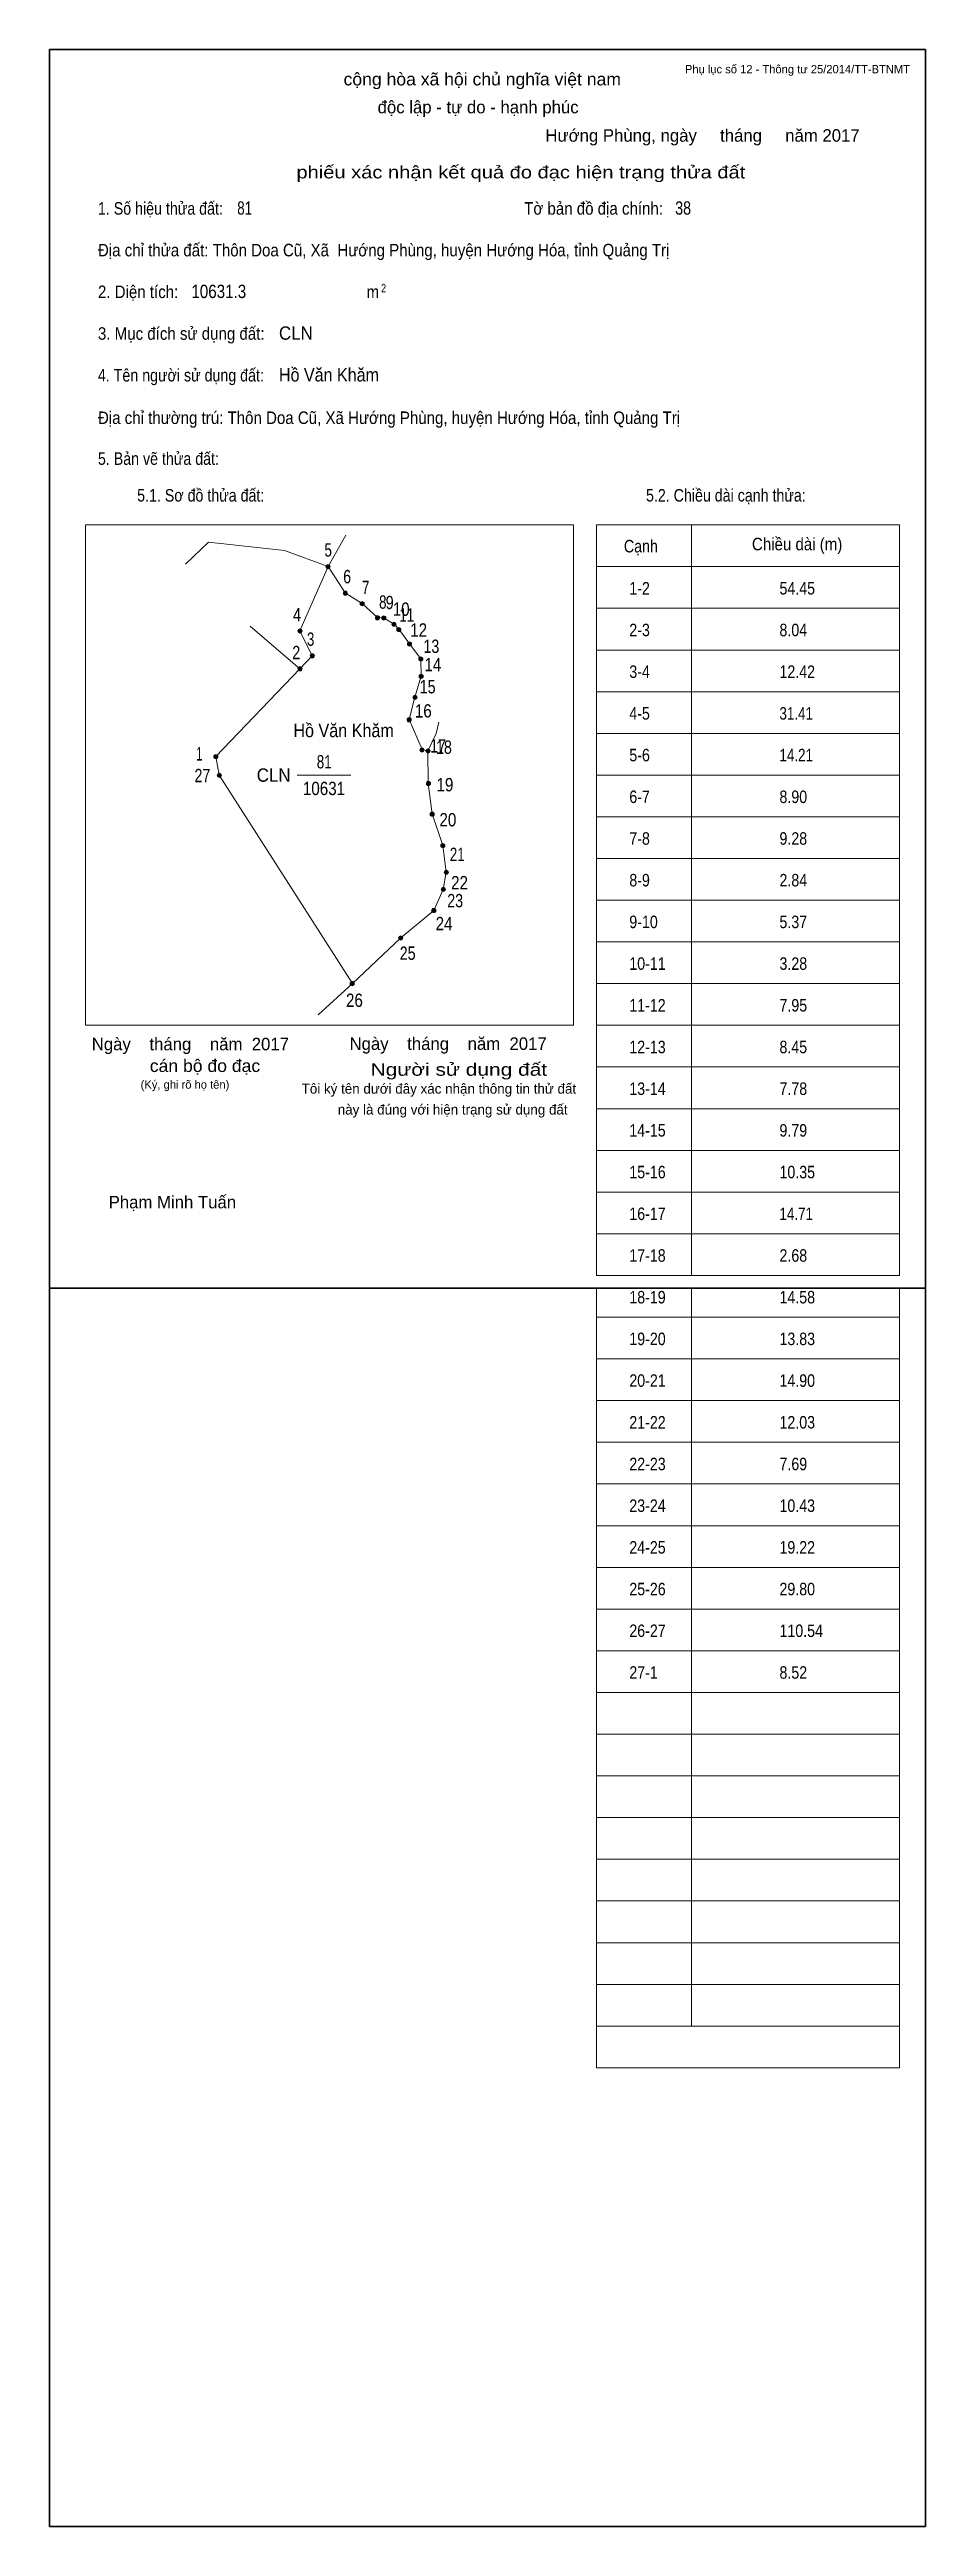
# Model space of a CAD drawing. Header units: centimetres. Extents: x 0 to 21, y -29.7 to 29.7.
import ezdxf
from ezdxf.enums import TextEntityAlignment as Align

# ---------------------------------------------------------------- set-up
doc = ezdxf.new("R2010")
doc.units = ezdxf.units.CM
doc.header["$LTSCALE"] = 0.12
for name, color, linetype in [('2', 7, 'Continuous'), ('30', 7, 'Continuous'), ('34', 7, 'Continuous')]:
    doc.layers.add(name, color=color, linetype=linetype)
for name, color, linetype, lineweight in [('32', 7, 'Continuous', 13), ('33', 7, 'Continuous', 13), ('6', 7, 'Continuous', 13), ('63', 7, 'Continuous', 13)]:
    doc.layers.add(name, color=color, linetype=linetype, lineweight=lineweight)

msp = doc.modelspace()

# ---------------------------------------------------------------- hatches: boundary and pattern name
at = {"layer": '32'}
for points in [[(6.7245, 17.3003, 1), (6.6245, 17.3003, 1)], [(7.1407, 16.6627, 1), (7.0407, 16.6627, 1)], [(7.5452, 16.4098, 1), (7.4452, 16.4098, 1)], [(7.9112, 16.0734, 1), (7.8112, 16.0734, 1)], [(8.0633, 16.068, 1), (7.9633, 16.068, 1)], [(6.0537, 15.7567, 1), (5.9537, 15.7567, 1)], [(8.3076, 15.9164, 1), (8.2076, 15.9164, 1)], [(8.426, 15.7867, 1), (8.326, 15.7867, 1)], [(8.6784, 15.4439, 1), (8.5784, 15.4439, 1)], [(6.0531, 14.8502, 1), (5.9531, 14.8502, 1)], [(6.351, 15.1615, 1), (6.251, 15.1615, 1)], [(8.9532, 15.0838, 1), (8.8532, 15.0838, 1)], [(8.9591, 14.667, 1), (8.8591, 14.667, 1)], [(8.6703, 13.6271, 1), (8.5703, 13.6271, 1)], [(8.8123, 14.1634, 1), (8.7123, 14.1634, 1)], [(4.036, 12.7425, 1), (3.936, 12.7425, 1)], [(8.98, 12.9022, 1), (8.88, 12.9022, 1)], [(9.122, 12.8792, 1), (9.022, 12.8792, 1)], [(4.1217, 12.2941, 1), (4.0217, 12.2941, 1)], [(9.1338, 12.098, 1), (9.0338, 12.098, 1)], [(9.2238, 11.3624, 1), (9.1238, 11.3624, 1)], [(9.4804, 10.6065, 1), (9.3804, 10.6065, 1)], [(9.4901, 9.5617, 1), (9.3901, 9.5617, 1)], [(9.564, 9.9673, 1), (9.464, 9.9673, 1)], [(9.2613, 9.0517, 1), (9.1613, 9.0517, 1)], [(8.4694, 8.3938, 1), (8.3694, 8.3938, 1)], [(7.3058, 7.3003, 1), (7.2058, 7.3003, 1)]]:
    msp.add_hatch(color=256, dxfattribs=at).paths.add_polyline_path(points)

# ---------------------------------------------------------------- linework, layer by layer
for centre in [(6.6745, 17.3003), (7.0907, 16.6627), (7.4952, 16.4098), (7.8612, 16.0734), (8.0133, 16.068), (6.0037, 15.7567), (8.2576, 15.9164), (8.376, 15.7867), (8.6284, 15.4439), (6.0031, 14.8502), (6.301, 15.1615), (8.9032, 15.0838), (8.9091, 14.667), (8.6203, 13.6271), (8.7623, 14.1634), (3.986, 12.7425), (8.93, 12.9022), (9.072, 12.8792), (4.0717, 12.2941), (9.0838, 12.098), (9.1738, 11.3624), (9.4304, 10.6065), (9.4401, 9.5617), (9.514, 9.9673), (9.2113, 9.0517), (8.4194, 8.3938), (7.2558, 7.3003)]:
    msp.add_circle(centre, 0.05, dxfattribs=at)
at = {"layer": '33'}
msp.add_line((5.94, 12.3), (7.22, 12.3), dxfattribs=at)
at = {"layer": '6'}
for p, q in [((6.68, 17.3), (7.1, 18.05)), ((7.5, 16.41), (7.86, 16.08)), ((8.38, 15.79), (8.63, 15.45)), ((8.63, 15.45), (8.9, 15.09)), ((6, 14.85), (6.3, 15.16)), ((8.9, 15.09), (8.91, 14.67)), ((8.76, 14.17), (8.91, 14.67)), ((8.62, 13.63), (8.76, 14.17)), ((7.26, 7.3), (6.44, 6.55))]:
    msp.add_line(p, q, dxfattribs=at)
for points in [[(6.68, 17.3), (5.63, 17.69), (3.81, 17.89), (3.26, 17.36)], [(6.68, 17.3), (6, 15.76), (6.3, 15.16)], [(6.68, 17.3), (7.09, 16.67), (7.5, 16.41)], [(8.38, 15.79), (8.26, 15.92), (8.01, 16.07), (7.86, 16.08)], [(3.99, 12.75), (6, 14.85), (4.81, 15.87)], [(9.07, 12.88), (8.93, 12.91), (8.62, 13.63)], [(9.33, 13.57), (9.27, 13.3), (9.07, 12.88)], [(7.26, 7.3), (4.07, 12.3), (3.99, 12.75)], [(7.26, 7.3), (8.42, 8.4), (9.21, 9.05), (9.44, 9.56), (9.51, 9.97), (9.43, 10.61), (9.17, 11.37), (9.08, 12.1), (9.07, 12.88)]]:
    msp.add_lwpolyline(points, dxfattribs=at)
at = {"layer": '63'}
for p, q in [((0.86, 18.3), (12.56, 18.3)), ((0.86, 6.3), (0.86, 18.3)), ((12.56, 6.3), (12.56, 18.3)), ((13.11, 18.3), (20.38, 18.3)), ((13.11, 0.3), (13.11, 18.3)), ((15.39, 0.3), (15.39, 18.3)), ((20.38, 0.3), (20.38, 18.3)), ((13.11, 17.3), (20.38, 17.3)), ((13.11, 16.3), (20.38, 16.3)), ((13.11, 15.3), (20.38, 15.3)), ((13.11, 14.3), (20.38, 14.3)), ((13.11, 13.3), (20.38, 13.3)), ((13.11, 12.3), (20.38, 12.3)), ((13.11, 11.3), (20.38, 11.3)), ((13.11, 10.3), (20.38, 10.3)), ((13.11, 9.3), (20.38, 9.3)), ((13.11, 8.3), (20.38, 8.3)), ((13.11, 7.3), (20.38, 7.3)), ((0.86, 6.3), (12.56, 6.3)), ((13.11, 6.3), (20.38, 6.3)), ((13.11, 5.3), (20.38, 5.3)), ((13.11, 4.3), (20.38, 4.3)), ((13.11, 3.3), (20.38, 3.3)), ((13.11, 2.3), (20.38, 2.3)), ((13.11, 1.3), (20.38, 1.3)), ((13.11, 0.3), (20.38, 0.3)), ((13.11, -18.7), (13.11, 0)), ((15.39, -17.7), (15.39, 0)), ((20.38, -18.7), (20.38, 0)), ((13.11, -0.7), (20.38, -0.7)), ((13.11, -0.7), (20.38, -0.7)), ((13.11, -1.7), (20.38, -1.7)), ((13.11, -2.7), (20.38, -2.7)), ((13.11, -3.7), (20.38, -3.7)), ((13.11, -4.7), (20.38, -4.7)), ((13.11, -5.7), (20.38, -5.7)), ((13.11, -6.7), (20.38, -6.7)), ((13.11, -7.7), (20.38, -7.7)), ((13.11, -8.7), (20.38, -8.7)), ((13.11, -9.7), (20.38, -9.7)), ((13.11, -10.7), (20.38, -10.7)), ((13.11, -11.7), (20.38, -11.7)), ((13.11, -12.7), (20.38, -12.7)), ((13.11, -13.7), (20.38, -13.7)), ((13.11, -14.7), (20.38, -14.7)), ((13.11, -15.7), (20.38, -15.7)), ((13.11, -16.7), (20.38, -16.7)), ((13.11, -17.7), (20.38, -17.7)), ((13.11, -18.7), (20.38, -18.7))]:
    msp.add_line(p, q, dxfattribs=at)
at = {"layer": '63', "lineweight": 35}
for p, q in [((0, 0), (21, 0)), ((0, -29.7), (0, 0))]:
    msp.add_line(p, q, dxfattribs=at)
msp.add_lwpolyline([(0, 0), (0, 29.7), (21, 29.7), (21, 0)], close=True, dxfattribs=at)
msp.add_lwpolyline([(21, 0), (21, -29.7), (0, -29.7)], dxfattribs=at)

# ---------------------------------------------------------------- texts
at = {"layer": '2', "width": 0.9}
msp.add_text('Hồ Văn Khăm', height=0.3214, dxfattribs=at).set_placement((7.05, 13.21), align=Align.CENTER)
at = {"layer": '30'}
for s, width, p in [('1-2', 0.85, (13.9, 16.63)), ('54.45', 0.85, (17.5, 16.63)), ('2-3', 0.85, (13.9, 15.63)), ('8.04', 0.85, (17.5, 15.63)), ('3-4', 0.85, (13.9, 14.63)), ('12.42', 0.85, (17.5, 14.63)), ('4-5', 0.85, (13.9, 13.63)), ('31.41', 0.8, (17.5, 13.63)), ('5-6', 0.85, (13.9, 12.63)), ('14.21', 0.8, (17.5, 12.63)), ('6-7', 0.85, (13.9, 11.63)), ('8.90', 0.85, (17.5, 11.63)), ('7-8', 0.85, (13.9, 10.63)), ('9.28', 0.85, (17.5, 10.63)), ('8-9', 0.85, (13.9, 9.63)), ('2.84', 0.85, (17.5, 9.63)), ('9-10', 0.85, (13.9, 8.63)), ('5.37', 0.85, (17.5, 8.63)), ('10-11', 0.85, (13.9, 7.63)), ('3.28', 0.85, (17.5, 7.63)), ('11-12', 0.85, (13.9, 6.63)), ('7.95', 0.85, (17.5, 6.63)), ('12-13', 0.85, (13.9, 5.63)), ('8.45', 0.85, (17.5, 5.63)), ('13-14', 0.85, (13.9, 4.63)), ('7.78', 0.85, (17.5, 4.63)), ('14-15', 0.85, (13.9, 3.63)), ('9.79', 0.85, (17.5, 3.63)), ('15-16', 0.85, (13.9, 2.63)), ('10.35', 0.85, (17.5, 2.63)), ('16-17', 0.85, (13.9, 1.63)), ('14.71', 0.8, (17.5, 1.63)), ('17-18', 0.85, (13.9, 0.63)), ('2.68', 0.85, (17.5, 0.63)), ('18-19', 0.85, (13.9, -0.37)), ('14.58', 0.85, (17.5, -0.37)), ('19-20', 0.85, (13.9, -1.37)), ('13.83', 0.85, (17.5, -1.37)), ('20-21', 0.85, (13.9, -2.37)), ('14.90', 0.85, (17.5, -2.37)), ('21-22', 0.85, (13.9, -3.37)), ('12.03', 0.85, (17.5, -3.37)), ('22-23', 0.85, (13.9, -4.37)), ('7.69', 0.85, (17.5, -4.37)), ('23-24', 0.85, (13.9, -5.37)), ('10.43', 0.85, (17.5, -5.37)), ('24-25', 0.85, (13.9, -6.37)), ('19.22', 0.85, (17.5, -6.37)), ('25-26', 0.85, (13.9, -7.37)), ('29.80', 0.85, (17.5, -7.37)), ('26-27', 0.85, (13.9, -8.37)), ('110.54', 0.85, (17.5, -8.37)), ('27-1', 0.85, (13.9, -9.37)), ('8.52', 0.85, (17.5, -9.37))]:
    msp.add_text(s, height=0.3, dxfattribs=dict(at, width=width)).set_placement(p)
at = {"layer": '32'}
for s, width, p in [('5', 0.75, (6.68, 17.54)), ('6', 0.8, (7.135, 16.9)), ('7', 0.75, (7.58, 16.64)), ('4', 0.8, (5.935, 15.99)), ('8', 0.75, (7.99, 16.29)), ('9', 0.8, (8.155, 16.28)), ('10', 0.85, (8.43, 16.12)), ('11', 0.75, (8.565, 15.98)), ('3', 0.75, (6.26, 15.4)), ('12', 0.85, (8.85, 15.62)), ('13', 0.8, (9.155, 15.23)), ('2', 0.8, (5.915, 15.08)), ('14', 0.85, (9.19, 14.79)), ('15', 0.8, (9.065, 14.26)), ('16', 0.85, (8.96, 13.68)), ('17', 0.8, (9.315, 12.84)), ('18', 0.8, (9.455, 12.81)), ('1', 0.65, (3.59, 12.65)), ('27', 0.8, (3.665, 12.13)), ('19', 0.85, (9.48, 11.91)), ('20', 0.85, (9.55, 11.07)), ('21', 0.75, (9.775, 10.24)), ('22', 0.85, (9.83, 9.56)), ('23', 0.8, (9.725, 9.13)), ('24', 0.85, (9.46, 8.58)), ('25', 0.8, (8.585, 7.87)), ('26', 0.85, (7.31, 6.74))]:
    msp.add_text(s, height=0.32, dxfattribs=dict(at, width=width)).set_placement(p, align=Align.CENTER)
at = {"layer": '33'}
for s, width, p in [('81', 0.75, (6.585, 12.46)), ('10631', 0.85, (6.58, 11.82))]:
    msp.add_text(s, height=0.32, dxfattribs=dict(at, width=width)).set_placement(p, align=Align.CENTER)
at = {"layer": '33', "width": 0.95}
msp.add_text('CLN', height=0.32, dxfattribs=at).set_placement((5.78, 12.14), align=Align.RIGHT)
at = {"layer": '34'}
for s, width, p in [('81', 0.75, (4.5, 25.74)), ('38', 0.8, (15, 25.74)), ('10631.3', 0.85, (3.4, 23.74)), ('CLN', 0.95, (5.5, 22.74)), ('Hồ Văn Khăm', 0.9, (5.5, 21.74))]:
    msp.add_text(s, height=0.32, dxfattribs=dict(at, width=width)).set_placement(p)
at = {"layer": '63', "width": 1.05}
msp.add_text('cộng hòa xã hội chủ nghĩa việt nam', height=0.3, dxfattribs=at).set_placement((10.375, 28.84), align=Align.CENTER)
at = {"layer": '63'}
for s, height, p in [('Phụ lục số 12 - Thông tư 25/2014/TT-BTNMT', 0.2, (20.63, 29.13)), ('Ngày    tháng    năm  2017', 0.3, (5.74, 5.7)), ('Ngày    tháng    năm  2017', 0.3, (11.92, 5.71)), ('(Ký, ghi rõ họ tên)', 0.2, (4.31, 4.78))]:
    msp.add_text(s, height=height, dxfattribs=at).set_placement(p, align=Align.RIGHT)
for s, height, p in [('độc lập - tự do - hạnh phúc', 0.3, (10.275, 28.17)), ('Hướng Phùng, ngày     tháng     năm 2017', 0.3, (15.655, 27.49)), ('Tôi ký tên dưới đây xác nhận thông tin thử đất', 0.24, (9.335, 4.66)), ('này là đúng với hiện trạng sử dụng đất', 0.24, (9.665, 4.16)), ('Phạm Minh Tuấn', 0.3, (2.945, 1.91))]:
    msp.add_text(s, height=height, dxfattribs=at).set_placement(p, align=Align.CENTER)
for s, width, p in [('phiếu xác nhận kết quả đo đạc hiện trạng thửa đất', 1.2, (16.68, 26.61)), ('cán bộ đo đạc', 1.05, (5.05, 5.18)), ('Người sử dụng đất', 1.25, (11.93, 5.09))]:
    msp.add_text(s, height=0.3, dxfattribs=dict(at, width=width)).set_placement(p, align=Align.RIGHT)
for s, height, width, p in [('1. Số hiệu thửa đất:', 0.3, 0.85, (1.16, 25.74)), ('Tờ bản đồ địa chính:', 0.3, 0.9, (11.38, 25.74)), ('Địa chỉ thửa đất: Thôn Doa Cũ, Xã  Hướng Phùng, huyện Hướng Hóa, tỉnh Quảng Trị', 0.3, 0.9, (1.16, 24.74)), ('2. Diện tích:', 0.3, 0.9, (1.16, 23.74)), ('m', 0.3, 0.9, (7.6, 23.74)), ('2', 0.2, 0.8, (7.95, 23.88)), ('3. Mục đích sử dụng đất:', 0.3, 0.9, (1.16, 22.74)), ('4. Tên người sử dụng đất:', 0.3, 0.85, (1.16, 21.74)), ('Địa chỉ thường trú: Thôn Doa Cũ, Xã Hướng Phùng, huyện Hướng Hóa, tỉnh Quảng Trị', 0.3, 0.9, (1.16, 20.72)), ('5. Bản vẽ thửa đất:', 0.3, 0.85, (1.16, 19.74)), ('5.1. Sơ đồ thửa đất:', 0.3, 0.85, (2.1, 18.86)), ('5.2. Chiều dài cạnh thửa:', 0.3, 0.85, (14.3, 18.86)), ('Cạnh', 0.3, 0.85, (13.77, 17.64)), ('Chiều dài (m)', 0.3, 0.9, (16.84, 17.69))]:
    msp.add_text(s, height=height, dxfattribs=dict(at, width=width)).set_placement(p)

doc.saveas('drawing.dxf')
